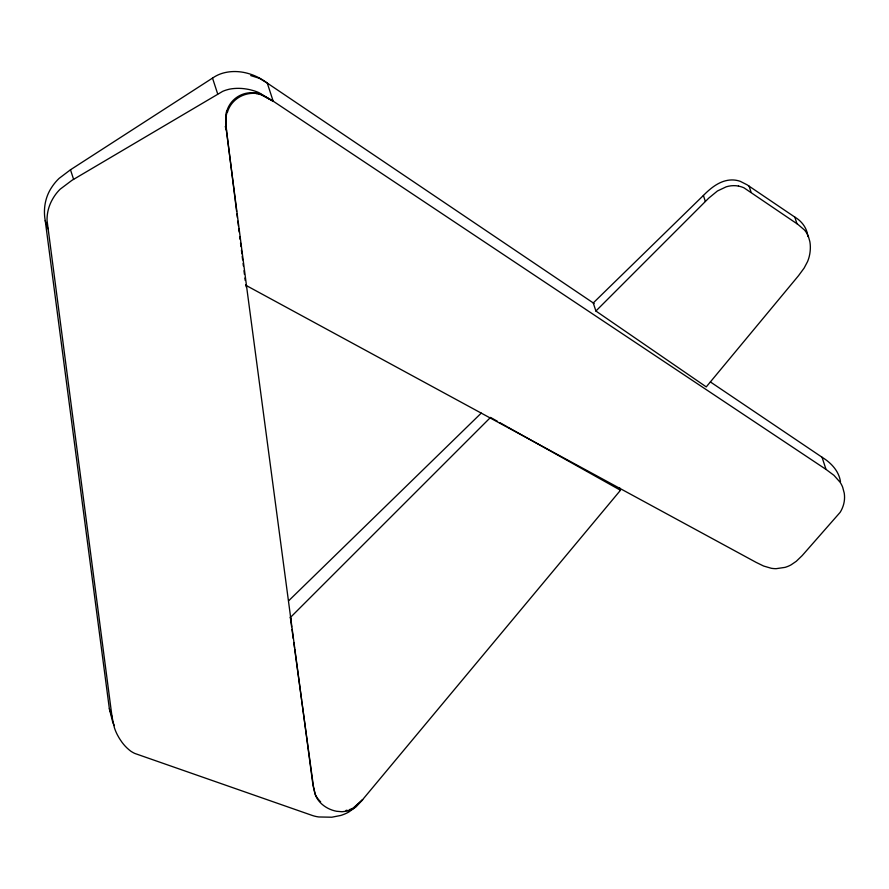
<?xml version="1.0" encoding="UTF-8"?>
<svg xmlns="http://www.w3.org/2000/svg" width="889" height="889" viewBox="0 0 889 889"><rect width="100%" height="100%" fill="white"/><g stroke="black" fill="none" stroke-linecap="round" stroke-linejoin="round"><path stroke-width="1.33" d="M619.7 487.872L620.478 490.261L361.945 800.456L353.466 808.468A21.025 20.892 -30.3 0 1 347.41 811.057L342.043 811.746L336.653 811.279A30.971 30.782 -30.3 0 1 321.851 804.112L320.384 802.689A25.292 25.136 -30.3 0 1 317.706 799.389L317.14 798.5A22.069 21.925 -30.3 0 1 315.384 794.922L313.528 787.087L301.86 701.754M738.448 186.101A24.948 24.792 -30.3 0 1 744.015 187.846L797.833 224.328L804.434 229.973A22.158 22.025 -30.3 0 1 806.723 233.14A24.559 24.414 -30.3 0 1 808.501 236.807L809.835 241.541A33.36 33.149 -30.3 0 1 810.29 249.398A40.161 39.916 -30.3 0 1 809.69 254.421L809.279 256.321A35.849 35.638 -30.3 0 1 807.534 261.622L804.156 268.034L798.511 275.701L706.255 386.893L595.897 311.028L708.8 198.069L717.434 190.991L726.169 186.834A25.67 25.514 -30.3 0 1 738.459 186.057M807.834 236.563C807.179 228.284 801.834 221.194 794.799 217.083L747.06 184.79L740.248 181.334A24.548 23.992 -18.1 0 0 731.769 179.945C720.379 180.1 711.011 187.735 703.399 195.458L593.252 302.938L595.897 311.028M288.781 600.664L481.26 413.096M594.152 303.538L267.278 83.088C254.954 73.709 238.596 68.92 223.361 73.009A33.882 33.126 -18.1 0 0 214.616 76.743L70.487 169.777L59.085 178.4A50.095 48.973 -18.1 0 0 51.551 187.546C45.15 197.214 43.161 209.248 45.228 220.572L109.347 708.633L112.803 722.435A54.651 53.429 -18.1 0 0 114.225 725.568M250.72 75.576L259.377 78.299L267.278 83.088L273.19 101.224L258.932 92.656A45.672 44.061 31.6 0 0 253.921 90.778L250.287 89.789A57.085 55.074 31.6 0 0 246.32 89.022A47.506 45.828 31.6 0 0 229.495 89.156L227.684 89.633A33.293 32.126 31.6 0 0 222.65 91.378L71.887 180.367L60.163 189.19A46.439 44.806 31.6 0 0 55.429 194.691L54.351 196.247A52.74 50.895 31.6 0 0 52.307 199.636A43.483 41.961 31.6 0 0 47.039 220.372L112.036 716.856L114.381 727.669A47.317 45.661 31.6 0 0 117.326 734.747L118.893 737.559A57.896 55.863 31.6 0 0 120.693 740.381A41.127 39.683 31.6 0 0 130.672 751.094A28.181 27.192 31.6 0 0 134.817 753.45L312.039 815.369A32.582 31.437 31.6 0 0 318.895 816.969L331.83 817.213L340.687 815.469A42.428 40.927 31.6 0 0 348.81 812.013L356.145 806.768L362.679 799.667L353.244 807.979A21.925 21.158 31.6 0 1 349.188 809.701M346.01 810.424L347.088 810.235M245.797 285.269L756.05 562.337L763.607 566.026L771.263 568.271A27.47 25.959 -4.6 0 0 776.175 568.671L784.976 567.382A28.604 27.026 -4.6 0 0 791.077 564.848L796.311 561.27L802.2 555.581L840.083 512.408A33.249 31.426 -4.6 0 0 842.339 508.075A30.348 28.681 -4.6 0 0 844.228 493.051L842.661 487.216A28.948 27.348 -4.6 0 0 840.094 482.238L833.96 475.337L826.014 469.403L273.167 101.157L261.266 94.812A26.648 25.181 -4.6 0 0 256.699 93.734M497.473 421.33L490.517 417.43L290.359 617.522L291.614 626.734M499.796 422.631L506.763 426.531M507.919 427.187L620.478 490.261M710.4 381.948L822.047 457.235C830.982 462.713 839.038 471.059 840.483 481.86M273.19 101.224L261.077 94.312A27.792 26.826 31.6 0 0 256.443 93.067A27.159 26.203 31.6 0 0 226.895 110.858M320.64 801.834L319.918 801.1A25.292 24.403 31.6 0 1 317.851 798.678L316.64 796.911A21.503 20.747 31.6 0 1 314.862 793.344L312.884 784.498L246.853 288.525L225.962 127.171L225.906 114.337A29.715 28.67 31.6 0 1 226.751 110.814M794.799 217.083L796.966 223.728M749.083 186.134L751.005 192.024M822.047 457.235L826.014 469.403M703.399 195.458L705.355 201.459M212.504 78.065L217.694 93.978M225.261 126.527L226.539 130.427L234.963 198.169M245.642 284.813L246.453 287.28M290.247 617.166L291.047 619.633M70.487 169.777L73.598 179.345M45.228 220.572L47.906 228.817M109.347 708.633L112.036 716.856M291.981 629.368L293.237 638.58M293.781 642.536L294.492 647.792M294.67 649.114L301.682 700.443M235.107 199.38L236.618 211.482M236.918 213.905L237.363 217.527M237.819 221.161L238.419 225.995M238.719 228.417L239.174 232.04M239.774 236.885L240.074 239.297M240.53 242.93L240.975 246.564M241.43 250.187L241.886 253.821M242.186 256.232L242.63 259.866M243.086 263.5L243.386 265.911M243.986 270.756L244.442 274.379M244.886 278.013L245.186 280.435M226.539 130.427L225.817 122.393L226.273 115.603A30.748 29.059 -4.6 0 1 227.128 112.147M227.44 112.225A26.67 25.192 -4.6 0 1 256.721 93.512"/></g></svg>
